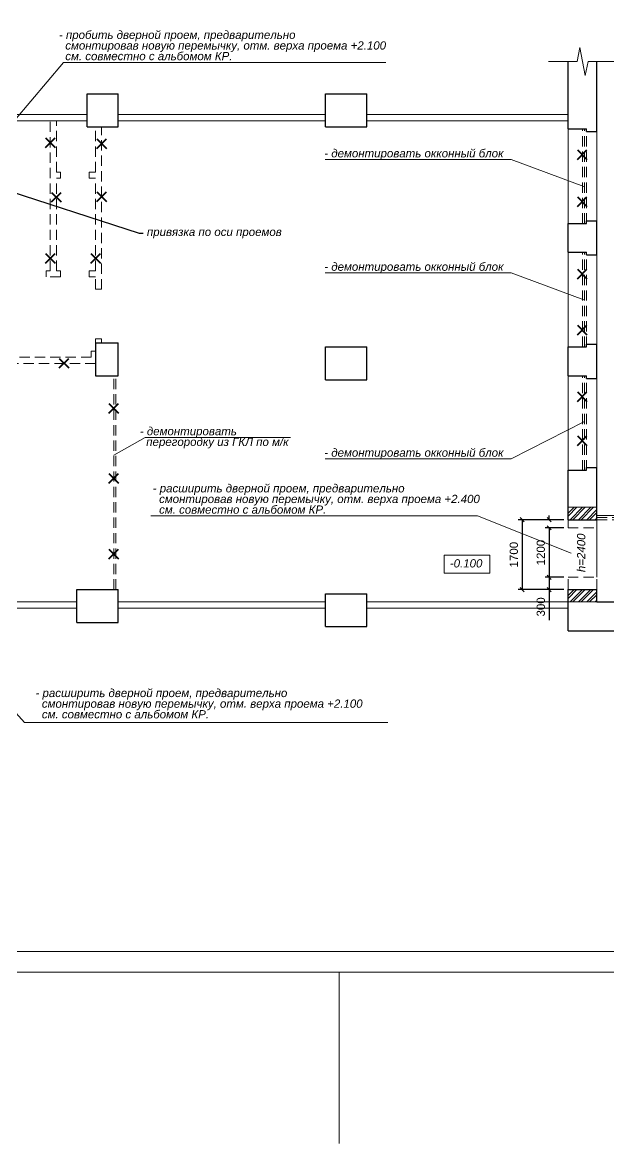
# Model space of a CAD drawing. Header units: metres. Extents: x -163 to 308, y -116 to 9.
# Drawn here: x 77.01 to 91.28, y -40.23 to -12.97 of the extents above; entities that cross this region are included whole.
import ezdxf
from ezdxf.enums import TextEntityAlignment as Align

# ---------------------------------------------------------------- set-up
doc = ezdxf.new("R2010")
doc.units = ezdxf.units.M
doc.header["$MEASUREMENT"] = 0
doc.linetypes.add('( Hidden )', pattern=[0.375, 0.25, -0.125])
doc.styles.get("Standard").update_dxf_attribs({"font": 'isocpeui.ttf', "width": 0.8})
doc.styles.add('Style-Arial', font='arial.ttf')
doc.styles.add('Style-Arial IF', font='ariali.ttf')
doc.dimstyles.get("Standard").update_dxf_attribs({"dimtxt": 0.18, "dimasz": 0.18, "dimexe": 0.18, "dimexo": 0.0625, "dimgap": 0.09, "dimtad": 0, "dimtih": 1, "dimtoh": 1, "dimdec": 4, "dimzin": 0, "dimdsep": 46, "dimtxsty": 'Standard', "dimcen": 0.09, "dimadec": 0, "dimazin": 0, "dimtfac": 1, "dimtdec": 4, "dimtofl": 0, "dimtmove": 0, "dimatfit": 3, "dimfxl": 1, "dimtolj": 1, "dimtzin": 0, "dimarcsym": 0})

# ---------------------------------------------------------------- blocks, each defined once
blk = doc.blocks.new('*U293')
at = {"color": 7, "linetype": 'Continuous', "lineweight": 13}
for p, q in [((-27.426, -20), (0.013, -20)), ((0.013, -20), (28.513, -20))]:
    blk.add_line(p, q, dxfattribs=at)
at = {"color": 7, "linetype": 'Continuous', "lineweight": 0}
blk.add_line((0.013, -24.667), (0.013, -20.5), dxfattribs=at)
at = {"color": 7, "linetype": 'Continuous', "lineweight": 0, "flags": 128}
blk.add_lwpolyline([(29.013, 20.5), (-28.987, 20.5), (-28.987, -20.5), (29.013, -20.5), (29.013, 20.5)], close=True, dxfattribs=at)
blk = doc.blocks.new('*U115')
at = {"color": 1, "linetype": 'Continuous', "lineweight": 40}
for p, q in [((-0.117, 0.117), (0.117, -0.117)), ((-0.117, -0.117), (0.117, 0.117))]:
    blk.add_line(p, q, dxfattribs=at)
blk = doc.blocks.new('TerminatorOpen')
at = {"color": 0, "linetype": 'ByBlock', "lineweight": -2}
for q in [(-1, 0.5), (-1, 0), (-1, -0.5)]:
    blk.add_line((0, 0), q, dxfattribs=at)
blk = doc.blocks.new('_Oblique')
at = {"color": 0, "linetype": 'ByBlock', "lineweight": -2}
blk.add_line((0.5, 0.5), (-0.5, -0.5), dxfattribs=at)
blk = doc.blocks.new('*D307')
at = {"color": 0, "linetype": 'Continuous', "lineweight": -2, "transparency": 16777216}
for p, q in [((90.188, -25.059), (89.072, -25.059)), ((89.172, -25.059), (89.172, -26.759)), ((90.188, -26.759), (89.072, -26.759))]:
    blk.add_line(p, q, dxfattribs=at)
at = {"layer": 'Defpoints', "color": 0, "linetype": 'Continuous', "lineweight": 30, "transparency": 16777216}
for p in [(90.288, -25.059), (89.172, -26.759), (90.288, -26.759)]:
    blk.add_point(p, dxfattribs=at)
at = {"color": 0, "linetype": 'Continuous', "lineweight": -2, "transparency": 16777216, "xscale": 0.1, "yscale": 0.1, "zscale": 0.1}
for p, rotation in [((89.172, -25.059), 90), ((89.172, -26.759), 270)]:
    blk.add_blockref('_Oblique', p, dxfattribs=dict(at, rotation=rotation))
at = {"color": 0, "linetype": 'Continuous', "lineweight": 0, "transparency": 16777216, "insert": (88.97, -25.909), "char_height": 0.2, "attachment_point": 5, "rotation": 90, "style": 'Style-Arial'}
blk.add_mtext('\\A1;1700', dxfattribs=at)
blk = doc.blocks.new('*D310')
at = {"color": 0, "linetype": 'Continuous', "lineweight": -2, "transparency": 16777216}
for p, q in [((90.188, -25.059), (89.729, -25.059)), ((89.829, -25.059), (89.829, -24.959)), ((90.188, -25.259), (89.729, -25.259)), ((89.829, -25.259), (89.829, -26.103))]:
    blk.add_line(p, q, dxfattribs=at)
at = {"layer": 'Defpoints', "color": 0, "linetype": 'Continuous', "lineweight": 30, "transparency": 16777216}
for p in [(90.288, -25.059), (89.829, -25.259), (90.288, -25.259)]:
    blk.add_point(p, dxfattribs=at)
at = {"color": 0, "linetype": 'Continuous', "lineweight": -2, "transparency": 16777216, "xscale": 0.1, "yscale": 0.1, "zscale": 0.1}
for p, rotation in [((89.829, -25.059), 270), ((89.829, -25.259), 90)]:
    blk.add_blockref('_Oblique', p, dxfattribs=dict(at, rotation=rotation))
at = {"color": 0, "linetype": 'Continuous', "lineweight": 0, "transparency": 16777216, "insert": (89.626, -25.781), "char_height": 0.2, "attachment_point": 5, "rotation": 90, "style": 'Style-Arial'}
blk.add_mtext('\\A1;200', dxfattribs=at)
blk = doc.blocks.new('*D308')
at = {"color": 0, "linetype": 'Continuous', "lineweight": -2, "transparency": 16777216}
for p, q in [((90.188, -25.259), (89.729, -25.259)), ((89.829, -25.259), (89.829, -26.459)), ((90.188, -26.459), (89.729, -26.459))]:
    blk.add_line(p, q, dxfattribs=at)
at = {"layer": 'Defpoints', "color": 0, "linetype": 'Continuous', "lineweight": 30, "transparency": 16777216}
for p in [(90.288, -25.259), (89.829, -26.459), (90.288, -26.459)]:
    blk.add_point(p, dxfattribs=at)
at = {"color": 0, "linetype": 'Continuous', "lineweight": -2, "transparency": 16777216, "xscale": 0.1, "yscale": 0.1, "zscale": 0.1}
for p, rotation in [((89.829, -25.259), 90), ((89.829, -26.459), 270)]:
    blk.add_blockref('_Oblique', p, dxfattribs=dict(at, rotation=rotation))
at = {"color": 0, "linetype": 'Continuous', "lineweight": 0, "transparency": 16777216, "insert": (89.626, -25.859), "char_height": 0.2, "attachment_point": 5, "rotation": 90, "style": 'Style-Arial'}
blk.add_mtext('\\A1;1200', dxfattribs=at)
blk = doc.blocks.new('*D309')
at = {"color": 0, "linetype": 'Continuous', "lineweight": -2, "transparency": 16777216}
for p, q in [((90.188, -26.459), (89.729, -26.459)), ((89.829, -26.459), (89.829, -26.759)), ((90.188, -26.759), (89.729, -26.759)), ((89.829, -26.759), (89.829, -27.5))]:
    blk.add_line(p, q, dxfattribs=at)
at = {"layer": 'Defpoints', "color": 0, "linetype": 'Continuous', "lineweight": 30, "transparency": 16777216}
for p in [(90.288, -26.459), (89.829, -26.759), (90.288, -26.759)]:
    blk.add_point(p, dxfattribs=at)
at = {"color": 0, "linetype": 'Continuous', "lineweight": -2, "transparency": 16777216, "xscale": 0.1, "yscale": 0.1, "zscale": 0.1}
for p, rotation in [((89.829, -26.459), 90), ((89.829, -26.759), 270)]:
    blk.add_blockref('_Oblique', p, dxfattribs=dict(at, rotation=rotation))
at = {"color": 0, "linetype": 'Continuous', "lineweight": 0, "transparency": 16777216, "insert": (89.626, -27.179), "char_height": 0.2, "attachment_point": 5, "rotation": 90, "style": 'Style-Arial'}
blk.add_mtext('\\A1;300', dxfattribs=at)

msp = doc.modelspace()

# ---------------------------------------------------------------- hatches: boundary and pattern name
at = {"linetype": 'Continuous', "lineweight": 0}
h = msp.add_hatch(dxfattribs=at)
h.set_pattern_fill('ANSI32', style=0, pattern_type=2)
h.set_pattern_definition([(45, (90.67441, -24.789), (-0.101823, -0.30547), []), (45, (90.64047, -24.75507), (-0.101823, -0.30547), [])])
h.paths.add_polyline_path([(90.9884656, -25.05855541), (90.9884656, -24.75855541), (90.2884656, -24.75855541), (90.2884656, -25.05855541)])
h = msp.add_hatch(dxfattribs=at)
h.set_pattern_fill('ANSI32', style=0, pattern_type=2)
h.set_pattern_definition([(45, (90.67441, -26.789), (-0.101823, -0.30547), []), (45, (90.64047, -26.75507), (-0.101823, -0.30547), [])])
h.paths.add_polyline_path([(90.9884656, -27.05855541), (90.9884656, -26.75855541), (90.2884656, -26.75855541), (90.2884656, -27.05855541)])

# ---------------------------------------------------------------- linework, layer by layer
at = {"color": 1, "linetype": 'Continuous', "lineweight": 0}
for p, q in [((75.89901478, -16.43184595), (78.01154872, -13.94045463)), ((78.01154872, -13.94045463), (85.85841014, -13.94045463)), ((88.08292122, -24.96462505), (80.13477374, -24.96462505)), ((90.36278457, -25.87534373), (88.08292122, -24.96462505)), ((73.16662065, -25.70178205), (77.06487325, -29.98844064)), ((77.06487325, -29.98844064), (85.9045728, -29.98844064))]:
    msp.add_line(p, q, dxfattribs=at)
at = {"lineweight": 30}
for p, q in [((90.2884656, -15.55855541), (90.2884656, -13.92047393)), ((90.9884656, -15.62355541), (90.9884656, -13.92047393)), ((78.5884656, -15.50855541), (78.5884656, -14.70855541)), ((78.5884656, -14.70855541), (79.3384656, -14.70855541)), ((79.3384656, -15.50855541), (79.3384656, -14.70855541)), ((84.3884656, -15.50855541), (84.3884656, -14.70855541)), ((84.3884656, -14.70855541), (85.3884656, -14.70855541)), ((85.3884656, -15.50855541), (85.3884656, -14.70855541)), ((78.5884656, -15.50855541), (79.3384656, -15.50855541)), ((84.3884656, -15.50855541), (85.3884656, -15.50855541)), ((90.2884656, -15.55855541), (90.7384656, -15.55855541)), ((90.7384656, -15.62355541), (90.7384656, -15.55855541)), ((90.7384656, -15.62355541), (90.9884656, -15.62355541)), ((90.2884656, -17.85855541), (90.7384656, -17.85855541)), ((90.2884656, -18.55855541), (90.2884656, -17.85855541)), ((90.7384656, -17.79355541), (90.9884656, -17.79355541)), ((90.7384656, -17.85855541), (90.7384656, -17.79355541)), ((90.9884656, -18.62355541), (90.9884656, -17.79355541)), ((90.2884656, -18.55855541), (90.7384656, -18.55855541)), ((90.7384656, -18.62355541), (90.7384656, -18.55855541)), ((90.7384656, -18.62355541), (90.9884656, -18.62355541)), ((78.7884656, -20.75855541), (79.3384656, -20.75855541)), ((78.7884656, -20.75855541), (78.7884656, -21.55855541)), ((79.3384656, -21.55855541), (79.3384656, -20.75855541)), ((84.3884656, -21.65855541), (84.3884656, -20.85855541)), ((84.3884656, -20.85855541), (85.3884656, -20.85855541)), ((85.3884656, -21.65855541), (85.3884656, -20.85855541)), ((90.2884656, -20.85855541), (90.7384656, -20.85855541)), ((90.2884656, -21.55855541), (90.2884656, -20.85855541)), ((90.7384656, -20.79355541), (90.9884656, -20.79355541)), ((90.7384656, -20.85855541), (90.7384656, -20.79355541)), ((90.9884656, -21.62355541), (90.9884656, -20.79355541)), ((78.7884656, -21.55855541), (79.3384656, -21.55855541)), ((84.3884656, -21.65855541), (85.3884656, -21.65855541)), ((90.2884656, -21.55855541), (90.7384656, -21.55855541)), ((90.7384656, -21.62355541), (90.7384656, -21.55855541)), ((90.7384656, -21.62355541), (90.9884656, -21.62355541)), ((90.2884656, -23.85855541), (90.7384656, -23.85855541)), ((90.2884656, -25.05855541), (90.2884656, -23.85855541)), ((90.7384656, -23.85855541), (90.7384656, -23.79355541)), ((90.7384656, -23.79355541), (90.9884656, -23.79355541)), ((90.9884656, -25.05855541), (90.9884656, -23.79355541)), ((78.3384656, -26.75855541), (79.3384656, -26.75855541)), ((78.3384656, -27.55855541), (78.3384656, -26.75855541)), ((79.3384656, -27.55855541), (79.3384656, -26.75855541)), ((84.3884656, -26.85855541), (85.3884656, -26.85855541)), ((84.3884656, -27.65855541), (84.3884656, -26.85855541)), ((85.3884656, -27.65855541), (85.3884656, -26.85855541)), ((90.2884656, -27.75855541), (90.2884656, -26.75855541)), ((90.9884656, -27.05855541), (90.9884656, -26.75855541)), ((90.9884656, -27.05855541), (96.9884656, -27.05855541)), ((78.3384656, -27.55855541), (79.3384656, -27.55855541)), ((84.3884656, -27.65855541), (85.3884656, -27.65855541)), ((90.2884656, -27.75855541), (96.2884656, -27.75855541))]:
    msp.add_line(p, q, dxfattribs=at)
at = {"lineweight": 13}
for p, q in [((78.5884656, -15.20855541), (76.0384656, -15.20855541)), ((79.3384656, -15.20855541), (84.3884656, -15.20855541)), ((85.3884656, -15.20855541), (90.2884656, -15.20855541)), ((78.5884656, -15.35855541), (76.0384656, -15.35855541)), ((79.3384656, -15.35855541), (84.3884656, -15.35855541)), ((85.3884656, -15.35855541), (90.2884656, -15.35855541)), ((90.9884656, -24.95855541), (99.0884656, -24.95855541)), ((78.3384656, -27.05855541), (76.0384656, -27.05855541)), ((78.3384656, -27.20855541), (76.0384656, -27.20855541)), ((79.3384656, -27.05855541), (84.3884656, -27.05855541)), ((79.3384656, -27.20855541), (84.3884656, -27.20855541)), ((85.3884656, -27.05855541), (90.2884656, -27.05855541)), ((85.3884656, -27.20855541), (90.2884656, -27.20855541))]:
    msp.add_line(p, q, dxfattribs=at)
at = {"color": 1, "linetype": '( Hidden )', "lineweight": 13}
for p, q in [((77.6884656, -19.00855541), (77.6884656, -15.35855541)), ((77.8384656, -16.60855541), (77.8384656, -15.35855541)), ((78.7884656, -16.60855541), (78.7884656, -15.50855541)), ((78.9384656, -19.45855541), (78.9384656, -15.50855541)), ((90.6384656, -17.85855541), (90.6384656, -15.55855541)), ((90.6884656, -17.85855541), (90.6884656, -15.55855541)), ((90.7384656, -17.85855541), (90.7384656, -15.55855541)), ((77.9384656, -16.60855541), (77.8384656, -16.60855541)), ((77.9384656, -16.60855541), (77.9384656, -16.75855541)), ((78.7884656, -16.60855541), (78.6384656, -16.60855541)), ((78.6384656, -16.60855541), (78.6384656, -16.75855541)), ((77.8384656, -19.00855541), (77.8384656, -16.75855541)), ((77.9384656, -16.75855541), (77.8384656, -16.75855541)), ((78.7884656, -16.75855541), (78.6384656, -16.75855541)), ((78.7884656, -19.00855541), (78.7884656, -16.75855541)), ((90.6384656, -20.85855541), (90.6384656, -18.55855541)), ((90.6884656, -20.85855541), (90.6884656, -18.55855541)), ((90.7384656, -20.85855541), (90.7384656, -18.55855541)), ((77.6884656, -19.00855541), (77.5884656, -19.00855541)), ((77.5884656, -19.00855541), (77.5884656, -19.15855541)), ((77.9384656, -19.00855541), (77.8384656, -19.00855541)), ((77.9384656, -19.00855541), (77.9384656, -19.15855541)), ((78.7884656, -19.00855541), (78.6384656, -19.00855541)), ((78.6384656, -19.00855541), (78.6384656, -19.15855541)), ((77.9384656, -19.15855541), (77.5884656, -19.15855541)), ((78.7884656, -19.15855541), (78.6384656, -19.15855541)), ((78.7884656, -19.45855541), (78.7884656, -19.15855541)), ((78.7884656, -19.45855541), (78.9384656, -19.45855541)), ((78.7884656, -20.65855541), (78.9384656, -20.65855541)), ((78.7884656, -20.75855541), (78.7884656, -20.65855541)), ((78.9384656, -20.75855541), (78.9384656, -20.65855541)), ((78.6884656, -20.95855541), (78.7884656, -20.95855541)), ((78.6884656, -21.10855541), (78.6884656, -20.95855541)), ((78.7884656, -21.25855541), (76.0384656, -21.25855541)), ((78.6884656, -21.10855541), (76.1884656, -21.10855541)), ((79.2384656, -26.75855541), (79.2384656, -21.55855541)), ((79.2884656, -26.75855541), (79.2884656, -21.55855541)), ((90.6384656, -23.85855541), (90.6384656, -21.55855541)), ((90.6884656, -23.85855541), (90.6884656, -21.55855541)), ((90.7384656, -23.85855541), (90.7384656, -21.55855541)), ((90.2884656, -25.25855541), (90.2884656, -25.05855541)), ((90.9884656, -25.00855541), (93.2884656, -25.00855541)), ((90.9884656, -25.25855541), (90.9884656, -25.05855541)), ((90.9884656, -25.05855541), (93.2884656, -25.05855541)), ((90.2884656, -25.25855541), (90.9884656, -25.25855541)), ((90.2884656, -26.45855541), (90.9884656, -26.45855541)), ((90.2884656, -26.75855541), (90.2884656, -26.45855541)), ((90.9884656, -26.75855541), (90.9884656, -26.45855541))]:
    msp.add_line(p, q, dxfattribs=at)
at = {"lineweight": 0}
for p, q in [((90.2884656, -17.85855541), (90.2884656, -15.55855541)), ((90.9884656, -17.79355541), (90.9884656, -15.62355541)), ((90.2884656, -20.85855541), (90.2884656, -18.55855541)), ((90.9884656, -20.79355541), (90.9884656, -18.62355541)), ((90.2884656, -23.85855541), (90.2884656, -21.55855541)), ((90.9884656, -23.79355541), (90.9884656, -21.62355541))]:
    msp.add_line(p, q, dxfattribs=at)
at = {"color": 7, "linetype": 'Continuous', "lineweight": 30}
for p, q in [((90.2884656, -25.05855541), (90.9884656, -25.05855541)), ((90.2884656, -26.75855541), (90.9884656, -26.75855541))]:
    msp.add_line(p, q, dxfattribs=at)
at = {"color": 7, "linetype": 'Continuous', "lineweight": 0}
msp.add_line((90.9884656, -25.25855541), (90.9884656, -26.45855541), dxfattribs=at)
at = {"lineweight": 0, "flags": 128}
msp.add_lwpolyline([(89.81325652, -13.92047393), (90.50937193, -13.92047393), (90.57571518, -13.57823677), (90.7084017, -14.26271108), (90.77474495, -13.92047393), (92.13073709, -13.92047393)], dxfattribs=at)
at = {"color": 1, "linetype": 'Continuous', "lineweight": 0, "flags": 128}
for points in [[(84.37708239, -16.30029876), (88.90543484, -16.30029876), (90.67285184, -16.9597847)], [(84.37708239, -19.05731636), (88.90543484, -19.05731636), (90.67285184, -19.7168023)], [(84.37708239, -23.57754289), (88.90543484, -23.57754289), (90.68652473, -22.67454744)], [(83.53361085, -23.06056498), (79.99578882, -23.06056498), (79.23683037, -23.49124968)]]:
    msp.add_lwpolyline(points, dxfattribs=at)
at = {"color": 7, "linetype": 'Continuous', "lineweight": 0, "flags": 128}
for points in [[(90.9884656, -25.05855541), (90.9884656, -24.75855541), (90.2884656, -24.75855541), (90.2884656, -25.05855541), (90.9884656, -25.05855541)], [(87.27061389, -25.91966108), (88.38386677, -25.91966108), (88.38386677, -26.35718204), (87.27061389, -26.35718204), (87.27061389, -25.91966108)], [(90.9884656, -27.05855541), (90.9884656, -26.75855541), (90.2884656, -26.75855541), (90.2884656, -27.05855541), (90.9884656, -27.05855541)]]:
    msp.add_lwpolyline(points, close=True, dxfattribs=at)

# ---------------------------------------------------------------- block references
at = {"color": 7, "linetype": 'Continuous', "lineweight": 13}
msp.add_blockref('*U293', (84.70464069, -15.55985294), dxfattribs=at)
at = {"color": 1, "linetype": 'Continuous', "lineweight": 40}
for p in [(77.69209938, -15.89533874), (78.94050705, -15.92001338), (90.63243843, -16.18764287), (77.83893948, -17.21815601), (78.94050705, -17.20565846), (90.63243843, -17.33015365), (77.68959157, -18.70685953), (78.7925998, -18.70685953), (90.63243843, -19.08878282), (90.63243843, -20.44962682), (78.0259812, -21.25395573), (90.63243843, -22.06955458), (79.23047557, -22.35101603), (90.63243843, -23.13729371), (79.23047557, -24.05602324), (79.23047557, -25.89091949)]:
    msp.add_blockref('*U115', p, dxfattribs=at)

# ---------------------------------------------------------------- texts
at = {"color": 1, "linetype": 'Continuous', "lineweight": 0, "style": 'Style-Arial IF'}
msp.add_text('h=2400', height=0.2, rotation=90, dxfattribs=at).set_placement((90.5079015, -26.33426554), align=Align.TOP_LEFT)
at = {"color": 7, "linetype": 'Continuous', "lineweight": 0, "style": 'Style-Arial IF'}
msp.add_text('-0.100', height=0.2, dxfattribs=at).set_placement((87.41190481, -26.02049599), align=Align.TOP_LEFT)
at = {"color": 1, "linetype": 'Continuous', "lineweight": 0, "char_height": 0.2, "style": 'Style-Arial IF'}
for s, insert, attachment_point, line_spacing_factor in [('- пробить дверной проем, предварительно\\P  смонтировав новую перемычку, отм. верха проема +2.100\\P  см. совместно с альбомом КР.', (77.89970207, -13.17056035), 1, 0.776524), ('- демонтировать окконный блок', (84.35692827, -16.05101051), 1, 0.6), ('привязка по оси проемов', (80.04061287, -18.09185375), 4, 0.6), ('- демонтировать окконный блок', (84.35692827, -18.80802811), 1, 0.6), ('- демонтировать\\P  перегородку из ГКЛ по м/к', (79.86926433, -22.80659784), 1, 0.776524), ('- демонтировать окконный блок', (84.35692827, -23.32825464), 1, 0.6), ('- расширить дверной проем, предварительно\\P  смонтировав новую перемычку, отм. верха проема +2.400\\P  см. совместно с альбомом КР.', (80.18213493, -24.19570938), 1, 0.776524), ('- расширить дверной проем, предварительно\\P  смонтировав новую перемычку, отм. верха проема +2.100\\P  см. совместно с альбомом КР.', (77.32969121, -29.17180268), 1, 0.776524)]:
    msp.add_mtext(s, dxfattribs=dict(at, insert=insert, attachment_point=attachment_point, line_spacing_factor=line_spacing_factor))

# ---------------------------------------------------------------- dimensions: what is measured, and where the dimension line sits
at = {"color": 1, "linetype": 'Continuous', "lineweight": 0}
for base, p1, p2, picture, middle in [((89.17198643, -26.75855541), (90.2884656, -25.05855541), (90.2884656, -26.75855541), '*D307', (88.96987184, -25.90855541)), ((89.82860501, -25.25855541), (90.2884656, -25.05855541), (90.2884656, -25.25855541), '*D310', (89.62649041, -25.780861)), ((89.82860501, -26.45855541), (90.2884656, -25.25855541), (90.2884656, -26.45855541), '*D308', (89.62649041, -25.85855541)), ((89.82860501, -26.75855541), (90.2884656, -26.45855541), (90.2884656, -26.75855541), '*D309', (89.6264222, -27.17908747))]:
    dim = msp.add_linear_dim(base=base, p1=p1, p2=p2, angle=270, dimstyle='Standard', override={"dimtxt": 0.2, "dimasz": 0.1, "dimexe": 0.1, "dimexo": 0.1, "dimgap": 0.1, "dimtad": 1, "dimtih": 0, "dimtoh": 0, "dimlfac": 1000, "dimzin": 11, "dimtxsty": 'Style-Arial', "dimblk": 'Oblique', "dimtzin": 11}, dxfattribs=at)
    dim.commit()
    dim.dimension.update_dxf_attribs({"geometry": picture, "text_midpoint": middle})

# ---------------------------------------------------------------- leaders
at = {"color": 1, "linetype": 'Continuous', "lineweight": 0, "annotation_type": 0, "has_hookline": 1, "hookline_direction": 0, "text_width": 3.26971351}
msp.add_leader([(76.0384656, -16.85855541), (79.84914945, -18.09185375), (79.94914945, -18.09185375)], dimstyle='Standard', override={"dimtxt": 0.2, "dimasz": 0.1, "dimgap": 0.1, "dimtad": 0, "dimtxsty": 'Style-Arial', "dimldrblk": 'TerminatorOpen'}, dxfattribs=at)

doc.saveas('drawing.dxf')
